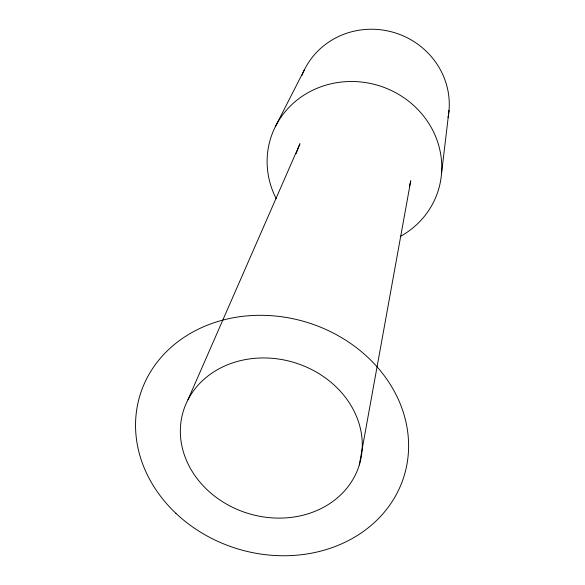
<?xml version="1.0" encoding="UTF-8"?>
<svg xmlns="http://www.w3.org/2000/svg" width="585" height="585" viewBox="0 0 585 585"><rect width="100%" height="100%" fill="white"/><g stroke="black" fill="none" stroke-linecap="round" stroke-linejoin="round"><path stroke-width="0.88" d="M441.514 173.708L449.039 110.229M359.278 465.031A92.013 78.895 16.9 0 0 247.448 359.234A92.013 78.895 16.9 0 0 207.214 489.82A92.013 78.895 16.9 0 0 359.278 465.031L410.765 180.743L409.456 186.235M296.142 153.628L299.944 143.727L187.946 399.796M275.301 126.777L304.544 69.491M276.244 198.746A87.765 82.47 16.9 0 1 313.224 89.995A87.765 82.47 16.9 0 1 430.15 125.592A87.765 82.47 16.9 0 1 400.242 236.494M301.823 75.67A76.335 73.154 16.9 0 1 393.237 32.299A76.335 73.154 16.9 0 1 448.044 117.526M175.895 513.316A138.082 118.441 16.9 0 0 404.089 476.014A138.082 118.441 16.9 0 0 236.238 317.245A138.082 118.441 16.9 0 0 175.895 513.316"/></g></svg>
